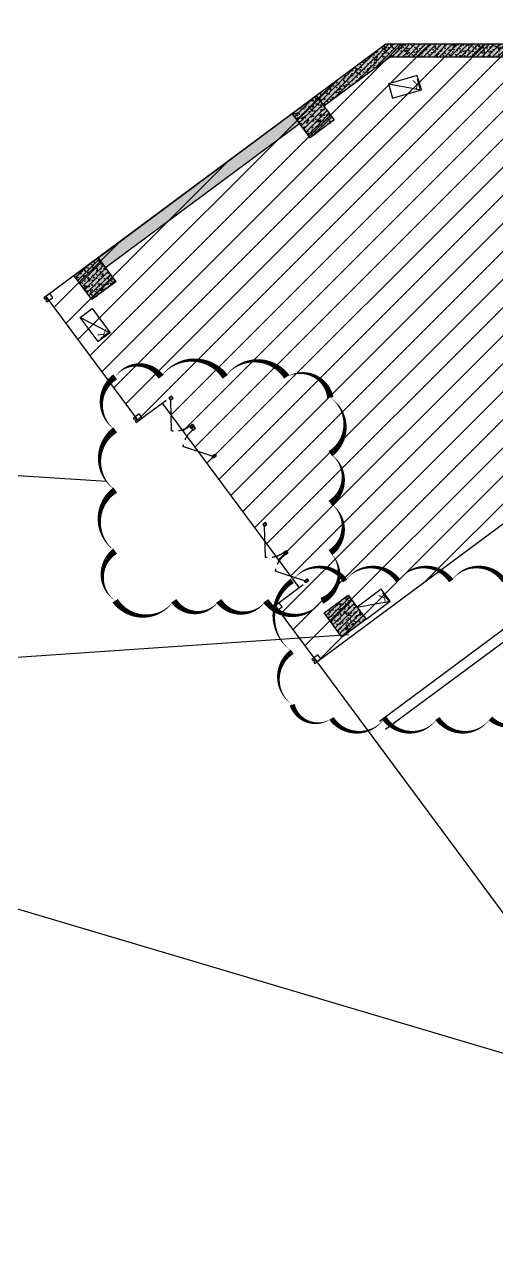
# Model space of a CAD drawing. Extents: x -1338203 to 1886333, y -783476 to 1038610.
# Drawn here: x 488192 to 497638, y 271052 to 295396 of the extents above; entities that cross this region are included whole.
import ezdxf

# ---------------------------------------------------------------- set-up
doc = ezdxf.new("R2010")
doc.units = 0
doc.header["$LTSCALE"] = 1000
doc.header["$MEASUREMENT"] = 0
doc.linetypes.add('A-19-平面B1$0$DASH', pattern=[0.35, 0.25, -0.1])
doc.layers.add('A-001-主楼组合参照B1$0$0A-X-AREA', color=6, linetype='Continuous', plot=False)
doc.layers.add('AAD-A-PROOF', color=30, linetype='Continuous', plot=False)
for name, color, linetype in [('A-19-平面B1$0$0A-B-GLAZ-OPEN', 55, 'Continuous'), ('A-19-平面B1$0$0A-B-WIND-FRAM', 2, 'Continuous'), ('A-19-平面B1$0$0A-DETL-THREAD', 3, 'Continuous'), ('A-19-平面B1$0$0A-O-EQPM', 215, 'Continuous'), ('A-19-平面B1$0$0A-S-WALL', 255, 'Continuous'), ('A-19-平面B1$0$0A-S-WALL-FINI', 5, 'Continuous'), ('A-19-平面B1$0$0A-S-WALL-STONE', 30, 'Continuous'), ('S19柱墙B1_1$0$0S-CC-LINE', 52, 'Continuous'), ('S19柱墙B1_1$0$0S-CW-HATCH', 251, 'Continuous'), ('S19柱墙B1_1$0$0S-CW-HATCH-UP', 251, 'Continuous'), ('S19柱墙B1_1$0$0S-CW-LINE', 72, 'Continuous')]:
    doc.layers.add(name, color=color, linetype=linetype)
doc.styles.add('A-19-平面B1$0$AAD-TXT', font='aad-txt.shx', dxfattribs={"width": 0.7, "bigfont": 'aad-hztxt.shx'})
pattern_1 = [(45, (-2927865.07, -271025.844), (-53.0330086, 53.0330086), []), (50, (-2927865.07, -271025.84), (215.178055, -18.82564), [22.5, -247.5]), (355, (-2927865.07, -271025.84), (-41.6254, 225.65764), [18, -198]), (100.4514, (-2927847.14, -271027.41), (173.552815, 206.831863), [19.122057, -210.342634]), (46.1842, (-2927865.07, -270965.84), (320.172315, -49.655704), [33.75, -371.25]), (96.6356, (-2927838.4, -270969.98), (280.39881, 292.23536), [28.683086, -315.5139]), (351.1842, (-2927865.07, -270965.84), (280.398584, 292.23558), [27, -297]), (21, (-2927835.07, -270980.84), (179.072116, -120.785667), [22.5, -247.5]), (326, (-2927835.07, -270980.84), (72.9946, 217.545014), [18, -198]), (71.4514, (-2927820.15, -270990.9), (252.066789, 96.759149), [19.122057, -210.342634]), (37.5, (-2927865.07, -271025.844), (3.6479566, 99.8681561), [0, -195.6, 0, -201, 0, -198.75]), (7.5, (-2927865.07, -271025.84), (78.9208612, 118.3235136), [0, -114.6, 0, -191.1, 0, -75.75]), (327.5, (-2927931.97, -271025.84), (160.1467309, -6.7664615), [0, -75, 0, -234, 0, -310.5]), (317.5, (-2927961.97, -271025.84), (174.955851, 30.031495), [0, -97.5, 0, -155.4, 0, -220.5])]

# ---------------------------------------------------------------- blocks, each defined once
blk = doc.blocks.new('S19柱墙B1_1')
at = {"layer": 'S19柱墙B1_1$0$0S-CW-HATCH'}
h = blk.add_hatch(color=256, dxfattribs=at)
h.dxf.hatch_style = 1
h.paths.add_polyline_path([(-16500, 11510), (-16500, 11760), (-19868, 11760), (-21260, 10728), (-21111, 10527), (-19785, 11510)])
h = blk.add_hatch(color=256, dxfattribs=at)
h.dxf.hatch_style = 1
h.paths.add_polyline_path([(-21742, 10371), (-21260, 10728), (-20902, 10246), (-21384, 9889)])
h = blk.add_hatch(color=256, dxfattribs=at)
h.dxf.hatch_style = 1
h.paths.add_polyline_path([(-25625, 7491), (-21742, 10371), (-21593, 10170), (-25477, 7290)])
h = blk.add_hatch(color=256, dxfattribs=at)
h.dxf.hatch_style = 1
h.paths.add_polyline_path([(-26107, 7134), (-25625, 7491), (-25268, 7009), (-25750, 6652)])
h = blk.add_hatch(color=256, dxfattribs=at)
h.dxf.hatch_style = 1
h.paths.add_polyline_path([(-21104, 386), (-20622, 744), (-20265, 262), (-20747, -96)])
at = {"layer": 'S19柱墙B1_1$0$0S-CW-HATCH-UP'}
h = blk.add_hatch(dxfattribs=at)
h.set_pattern_fill('钢筋混凝土', color=256, scale=30)
h.set_pattern_definition(pattern_1)
h.paths.add_polyline_path([(-16500, 11510), (-16500, 11760), (-19868, 11760), (-21260, 10728), (-21111, 10527), (-19785, 11510)])
h = blk.add_hatch(dxfattribs=at)
h.set_pattern_fill('钢筋混凝土', color=256, scale=30)
h.set_pattern_definition(pattern_1)
h.paths.add_polyline_path([(-21742, 10371), (-21260, 10728), (-20902, 10246), (-21384, 9889)])
h = blk.add_hatch(dxfattribs=at)
h.set_pattern_fill('钢筋混凝土', color=256, scale=30)
h.set_pattern_definition(pattern_1)
h.paths.add_polyline_path([(-25625, 7491), (-21742, 10371), (-21593, 10170), (-25477, 7290)])
h = blk.add_hatch(dxfattribs=at)
h.set_pattern_fill('钢筋混凝土', color=256, scale=30)
h.set_pattern_definition(pattern_1)
h.paths.add_polyline_path([(-26107, 7134), (-25625, 7491), (-25268, 7009), (-25750, 6652)])
h = blk.add_hatch(dxfattribs=at)
h.set_pattern_fill('钢筋混凝土', color=256, scale=30)
h.set_pattern_definition(pattern_1)
h.paths.add_polyline_path([(-21104, 386), (-20622, 744), (-20265, 262), (-20747, -96)])
at = {"layer": 'S19柱墙B1_1$0$0S-CC-LINE'}
for points in [[(-21742, 10371), (-21260, 10728), (-20902, 10246), (-21384, 9889)], [(-26107, 7134), (-25625, 7491), (-25268, 7009), (-25750, 6652)], [(-21104, 386), (-20622, 744), (-20265, 262), (-20747, -96)]]:
    blk.add_lwpolyline(points, close=True, dxfattribs=at)
at = {"layer": 'S19柱墙B1_1$0$0S-CW-LINE', "flags": 128}
for points in [[(-16500, 11510), (-16500, 11760), (-19868, 11760), (-21260, 10728), (-21111, 10527), (-19785, 11510)], [(-25625, 7491), (-21742, 10371), (-21593, 10170), (-25477, 7290)]]:
    blk.add_lwpolyline(points, close=True, dxfattribs=at)
blk = doc.blocks.new('S001地下一墙柱')
at = {"ltscale": 0.002}
blk.add_blockref('S19柱墙B1_1', (-251075, -23650), dxfattribs=at)
blk = doc.blocks.new('*U156')
at = {"layer": 'A-19-平面B1$0$0A-B-GLAZ-OPEN'}
blk.add_line((50, 0), (554, 354), dxfattribs=at)
at = {"layer": 'A-19-平面B1$0$0A-B-GLAZ-OPEN', "linetype": 'A-19-平面B1$0$DASH'}
blk.add_arc((200, 0), 500, 360, 45, dxfattribs=at)
at = {"layer": 'A-19-平面B1$0$0A-B-WIND-FRAM'}
for points in [[(50, -67), (0, -67), (0, 0), (50, 0)], [(700, 0), (700, -67), (750, -67), (750, 0)], [(45, -62), (5, -62), (5, -5), (45, -5)], [(705, -5), (705, -62), (745, -62), (745, -5)]]:
    blk.add_lwpolyline(points, close=True, dxfattribs=at)
blk = doc.blocks.new('A-19-平面B1$0$AAD_ARCH_EQPM_室内空调柜机')
at = {"layer": 'A-19-平面B1$0$0A-O-EQPM'}
blk.add_line((300, -150), (-300, 150), dxfattribs=at)
blk.add_lwpolyline([(-300, 150), (-300, -150), (300, -150), (300, 150)], close=True, dxfattribs=at)
at = {"layer": 'A-19-平面B1$0$0A-O-EQPM', "style": 'A-19-平面B1$0$AAD-TXT', "width": 0.7}
blk.add_text('K', height=200, dxfattribs=at).set_placement((-301, -78))
blk = doc.blocks.new('*U159')
at = {"ltscale": 0.5}
blk.add_blockref('A-19-平面B1$0$AAD_ARCH_EQPM_室内空调柜机', (0, 0), dxfattribs=at)
blk = doc.blocks.new('A-19-平面B1$0$dsfasdfwer')
at = {"layer": 'A-19-平面B1$0$0A-S-WALL-STONE'}
blk.add_lwpolyline([(0, 0), (0, -150), (30, -150), (30, -100), (70, -100), (70, -150), (100, -150), (100, 0)], close=True, dxfattribs=at)
blk = doc.blocks.new('A-19-平面B1')
at = {"layer": 'A-19-平面B1$0$0A-DETL-THREAD', "color": 0}
for p, q in [((-25456, 3015), (-39547, 3912)), ((-20614, -51), (-40661, -1419))]:
    blk.add_line(p, q, dxfattribs=at)
at = {"layer": 'A-19-平面B1$0$0A-DETL-THREAD', "color": 0, "flags": 128}
for points in [[(-25282, 5108, 0, 129, -0.520567), (-24366, 5108, 0, 129, -0.520567), (-23081, 5108, 0, 129, -0.520567), (-21851, 5108, 0, 129, -0.520567), (-20978, 4692, 0, 129, -0.520567), (-20978, 3568, 0, 129, -0.520567), (-20978, 2580, 0, 129, -0.520567), (-20978, 1592, 0, 129, -0.520567), (-21149, 628, 0, 129, -0.520567), (-22270, 628, 0, 129, -0.520567), (-23209, 628, 0, 129, -0.520567), (-24110, 628, 0, 129, -0.520567), (-25282, 630, 0, 129, -0.520567), (-25282, 1622, 0, 129, -0.520567), (-25282, 2844, 0, 129, -0.520567), (-25282, 4046, 0, 129, -0.520567)], [(-21741, 1028, 0, 106, -0.520567), (-20681, 1028, 0, 106, -0.520567), (-19621, 1028, 0, 106, -0.520567), (-18561, 1028, 0, 106, -0.520567), (-17501, 1028, 0, 106, -0.520567), (-16894, 574, 0, 106, -0.520567), (-16894, -486, 0, 106, -0.520567), (-16894, -1546, 0, 106, -0.520567), (-17776, -1724, 0, 106, -0.520567), (-18836, -1724, 0, 106, -0.520567), (-19896, -1724, 0, 106, -0.520567), (-20956, -1724, 0, 106, -0.520567), (-21741, -1449, 0, 106, -0.520567), (-21741, -389, 0, 106, -0.520567)]]:
    blk.add_lwpolyline(points, format="xyseb", close=True, dxfattribs=at)
at = {"layer": 'A-19-平面B1$0$0A-S-WALL'}
for p, q in [((-19877, -1941), (-16300, 712)), ((-19996, -1780), (-17120, 353))]:
    blk.add_line(p, q, dxfattribs=at)
at = {"layer": 'A-19-平面B1$0$0A-S-WALL-FINI'}
for points in [[(-26589, 6776), (-26670, 6717), (-24823, 4227), (-24261, 4643)], [(-21521, 948), (-22084, 531), (-21250, -593)], [(-21250, -593), (-17355, -5845)]]:
    blk.add_lwpolyline(points, dxfattribs=at)
at = {"xscale": -0.9999999999999849, "rotation": 126.5553494321522}
for p in [(-24207, 4683), (-22331, 2153)]:
    blk.add_blockref('*U156', p, dxfattribs=at)
at = {"rotation": 126.5553494321522}
for p in [(-23314, 3479), (-21467, 989)]:
    blk.add_blockref('*U156', p, dxfattribs=at)
at = {"color": 8, "rotation": 306.5553497738406}
blk.add_blockref('A-19-平面B1$0$dsfasdfwer', (-21229, -453), dxfattribs=at)
at = {"layer": 'A-19-平面B1$0$0A-O-EQPM'}
for p, rotation in [((-19488, 10908), 196.0127231495835), ((-20113, 561), 216.5553494363733)]:
    blk.add_blockref('*U159', p, dxfattribs=dict(at, rotation=rotation))
at = {"layer": 'A-19-平面B1$0$0A-O-EQPM', "xscale": -1, "rotation": 306.5553494321522}
blk.add_blockref('*U159', (-25683, 6142), dxfattribs=at)
at = {"layer": 'A-19-平面B1$0$0A-S-WALL-STONE', "rotation": 306.5553497738406}
for p in [(-26589, 6776), (-24803, 4366), (-22003, 591)]:
    blk.add_blockref('A-19-平面B1$0$dsfasdfwer', p, dxfattribs=at)

msp = doc.modelspace()

# ---------------------------------------------------------------- hatches: boundary and pattern name
at = {"ltscale": 0.002}
h = msp.add_hatch(dxfattribs=at)
h.set_pattern_fill('ANSI31', color=8, scale=250)
h.set_pattern_definition([(45, (766365.37, 306889.07), (-280.633, 280.633), [])])
h.paths.add_polyline_path([(498990.7, 286315.9), (498990.7, 286317.5), (498990.7, 286729.1), (505700.7, 286728.3), (505700.7, 287729.1), (505880.7, 287729.1), (505880.7, 294999.1), (495422.8, 294999.1), (488621, 289955.8), (490467.3, 287465.6), (490949.3, 287823), (493689.1, 284127.9), (493207.1, 283770.5), (494040.9, 282645.9)])

# ---------------------------------------------------------------- linework, layer by layer
at = {"layer": 'A-001-主楼组合参照B1$0$0A-X-AREA', "elevation": 83150, "flags": 128}
msp.add_lwpolyline([(498990.7, 286315.9), (498990.7, 286317.5), (498990.7, 286729.1), (505700.7, 286728.3), (505700.7, 287729.1), (505880.7, 287729.1), (505880.7, 294999.1), (495422.8, 294999.1), (488621, 289955.8), (490467.3, 287465.6), (490949.3, 287823), (493689.1, 284127.9), (493207.1, 283770.5), (494040.9, 282645.9)], close=True, dxfattribs=at)
at = {"layer": 'AAD-A-PROOF', "color": 241, "ltscale": 0.002}
msp.add_line((524924.5, 266735.2), (394667.5, 305488.2), dxfattribs=at)

# ---------------------------------------------------------------- block references
at = {"ltscale": 0.002}
for name, p in [('S001地下一墙柱', (766365.4, 306889.1)), ('A-19-平面B1', (515290.7, 283239.1, 83150))]:
    msp.add_blockref(name, p, dxfattribs=at)

doc.saveas('drawing.dxf')
